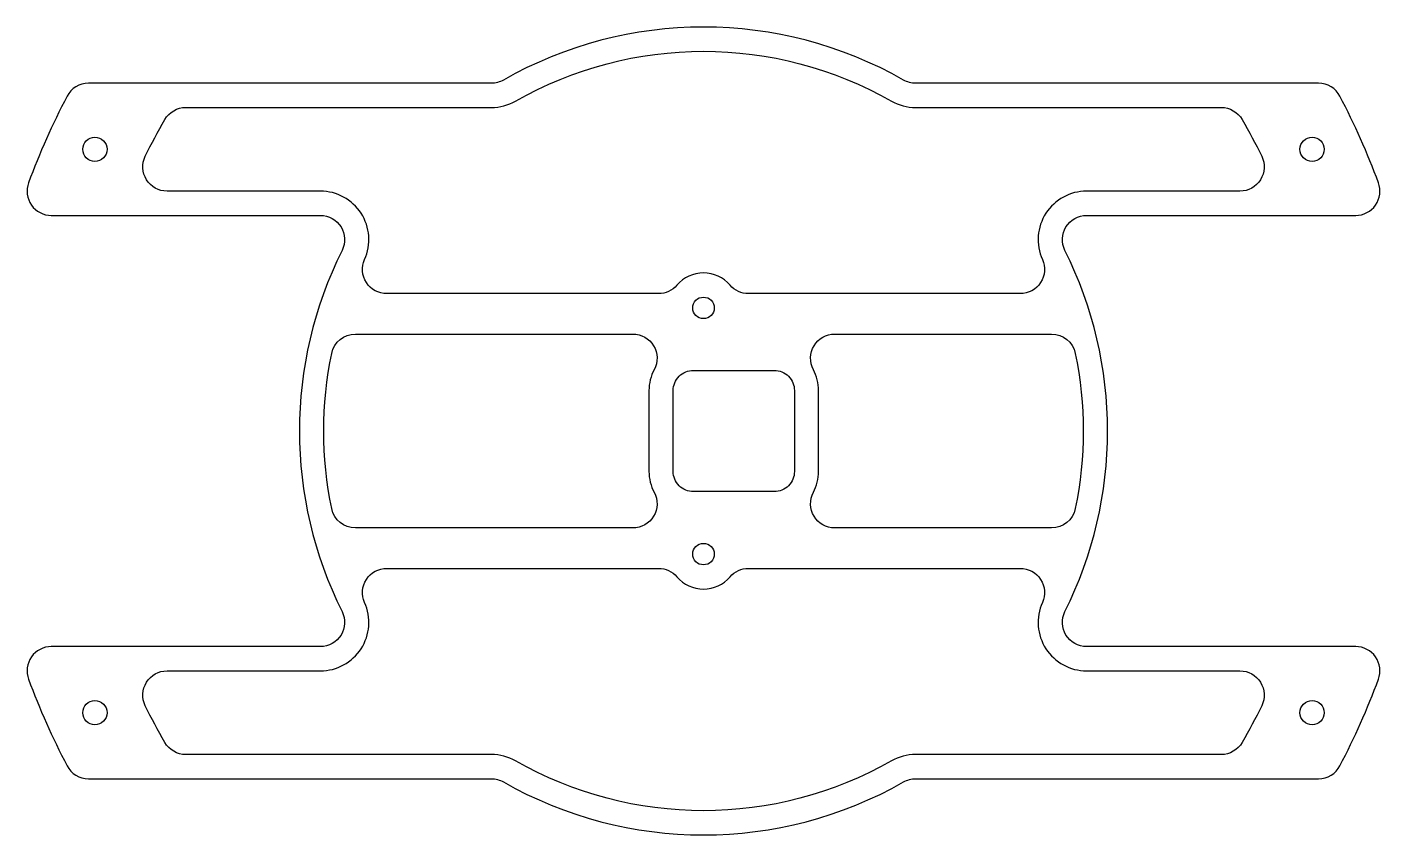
# Model space of a CAD drawing. Header units: millimetres. Extents: x -84 to 84, y -54 to 46.
import ezdxf

# ---------------------------------------------------------------- set-up
doc = ezdxf.new("R2010")
doc.units = ezdxf.units.MM
doc.layers.get('0').update_dxf_attribs({"linetype": 'CONTINUOUS'})

msp = doc.modelspace()

# ---------------------------------------------------------------- linework, layer by layer
for points in [[(80.71, 22.49, 0.521636), (83.53, 26.52, 0.032995), (78.76, 37.24, 0.278491), (76.11, 38.85), (26.25, 38.85, -0.130246), (24.76, 39.24, 0.264987), (-24.76, 39.24, -0.130246), (-26.25, 38.85), (-76.11, 38.85, 0.278491), (-78.76, 37.24, 0.032995), (-83.53, 26.52, 0.521636), (-80.71, 22.49), (-47.41, 22.49, -0.557419), (-44.73, 18.14, 0.235879), (-44.73, -26.54, -0.557419), (-47.41, -30.89), (-80.71, -30.89, 0.521636), (-83.53, -34.92, 0.032995), (-78.76, -45.64, 0.278491), (-76.11, -47.25), (-26.25, -47.25, -0.130246), (-24.76, -47.64, 0.264987), (24.76, -47.64, -0.130246), (26.25, -47.25), (76.11, -47.25, 0.278491), (78.76, -45.64, 0.032995), (83.53, -34.92, 0.521636), (80.71, -30.89), (47.41, -30.89, -0.557419), (44.73, -26.54, 0.235879), (44.73, 18.14, -0.557419), (47.41, 22.49)], [(-41.94, 17.03, 0.543929), (-47.41, 25.49), (-66.39, 25.49, -0.555519), (-69.08, 29.81, -0.016706), (-66.66, 34.35, -0.26776), (-64.06, 35.85), (-26.25, 35.85, 0.130246), (-23.27, 36.63, -0.264987), (23.27, 36.63, 0.130246), (26.25, 35.85), (64.06, 35.85, -0.26776), (66.66, 34.35, -0.016706), (69.08, 29.81, -0.555519), (66.39, 25.49), (47.41, 25.49, 0.543929), (41.94, 17.03, -0.543929), (39.2, 12.8), (5.57, 12.8, -0.219275), (3.29, 13.85, 0.460702), (-3.29, 13.85, -0.219275), (-5.57, 12.8), (-39.2, 12.8, -0.543929)], [(-8.75, -16.2), (-43.07, -16.2, -0.355087), (-46.01, -13.81, -0.103365), (-46.01, 5.41, -0.355087), (-43.07, 7.8), (-8.75, 7.8, -0.56619), (-6.1, 3.39, 0.123106), (-6.75, 0.8), (-6.75, -9.2, 0.123106), (-6.1, -11.79, -0.56619)], [(13.6, -11.79, 0.123106), (14.25, -9.2), (14.25, 0.8, 0.123106), (13.6, 3.39, -0.56619), (16.25, 7.8), (43.07, 7.8, -0.355087), (46.01, 5.41, -0.103365), (46.01, -13.81, -0.355087), (43.07, -16.2), (16.25, -16.2, -0.56619)], [(-1.25, 3.3), (8.75, 3.3, -0.414214), (11.25, 0.8), (11.25, -9.2, -0.414214), (8.75, -11.7), (-1.25, -11.7, -0.414214), (-3.75, -9.2), (-3.75, 0.8, -0.414214)], [(41.94, -25.43, 0.543929), (47.41, -33.89), (66.39, -33.89, -0.555519), (69.08, -38.21, -0.016706), (66.66, -42.75, -0.26776), (64.06, -44.25), (26.25, -44.25, 0.130246), (23.27, -45.03, -0.264987), (-23.27, -45.03, 0.130246), (-26.25, -44.25), (-64.06, -44.25, -0.26776), (-66.66, -42.75, -0.016706), (-69.08, -38.21, -0.555519), (-66.39, -33.89), (-47.41, -33.89, 0.543929), (-41.94, -25.43, -0.543929), (-39.2, -21.2), (-5.57, -21.2, -0.219275), (-3.29, -22.25, 0.460702), (3.29, -22.25, -0.219275), (5.57, -21.2), (39.2, -21.2, -0.543929)]]:
    msp.add_lwpolyline(points, format="xyb", close=True)
for centre, radius in [((-75.32, 30.67), 1.5), ((75.32, 30.67), 1.5), ((0, 11.04), 1.33), ((0, -19.44), 1.33), ((-75.32, -39.07), 1.5), ((75.32, -39.07), 1.5)]:
    msp.add_circle(centre, radius)

doc.saveas('drawing.dxf')
